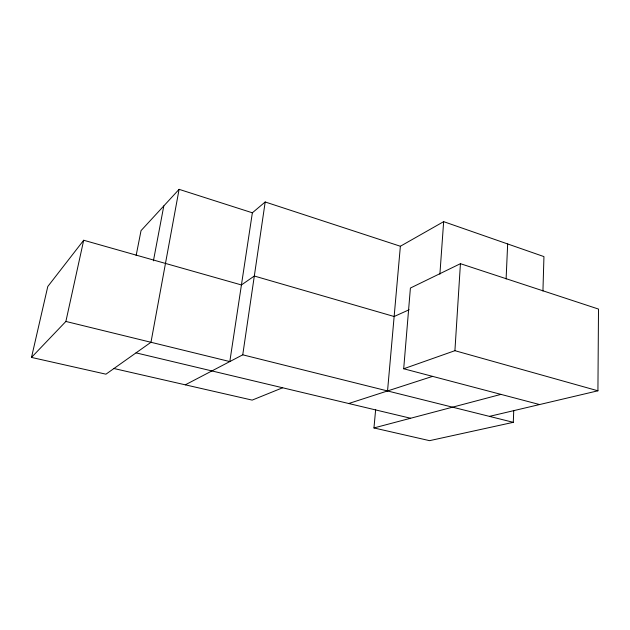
<?xml version="1.0" encoding="UTF-8"?>
<svg xmlns="http://www.w3.org/2000/svg" width="630" height="630" viewBox="0 0 630 630"><rect width="100%" height="100%" fill="white"/><g stroke="black" fill="none" stroke-linecap="round" stroke-linejoin="round"><path stroke-width="0.94" d="M489.439 416.375L597.925 390.797L598.5 309.062L460.435 263.679L410.406 288.044L403.696 368.763L539.587 404.555M542.934 291.029L543.95 256.599L443.654 221.65L400.373 246.251L265.191 201.978L252.362 212.798L229.816 361.573L65.882 321.45L31.5 357.423L105.95 374.181L150.98 342.271L179.093 189.339L252.362 212.798M375.661 409.5L373.952 427.943L429.565 440.661L513.285 422.328L513.749 410.571M506.103 278.972L507.662 243.952M403.696 368.763L454.915 350.682L460.435 263.679M439.89 274.215L443.654 221.65M387.544 390.947L400.373 246.251M185.314 384.828L242.747 354.816L265.191 201.978M153.421 260.836L163.8 205.931M136.135 255.528L141.033 230.635L179.093 189.339M65.882 321.45L83.688 240.25L241.432 284.949L254.315 276.027L394.144 316.512L409.153 309.739M31.5 357.423L47.785 286.508L83.688 240.25M282.642 387.773L252.173 400.113L113.943 368.518M348.729 403.515L432.582 376.37M373.952 427.943L500.952 394.38M136.033 352.863L410.626 418.257M242.747 354.816L513.285 422.328M454.915 350.682L597.925 390.797"/></g></svg>
